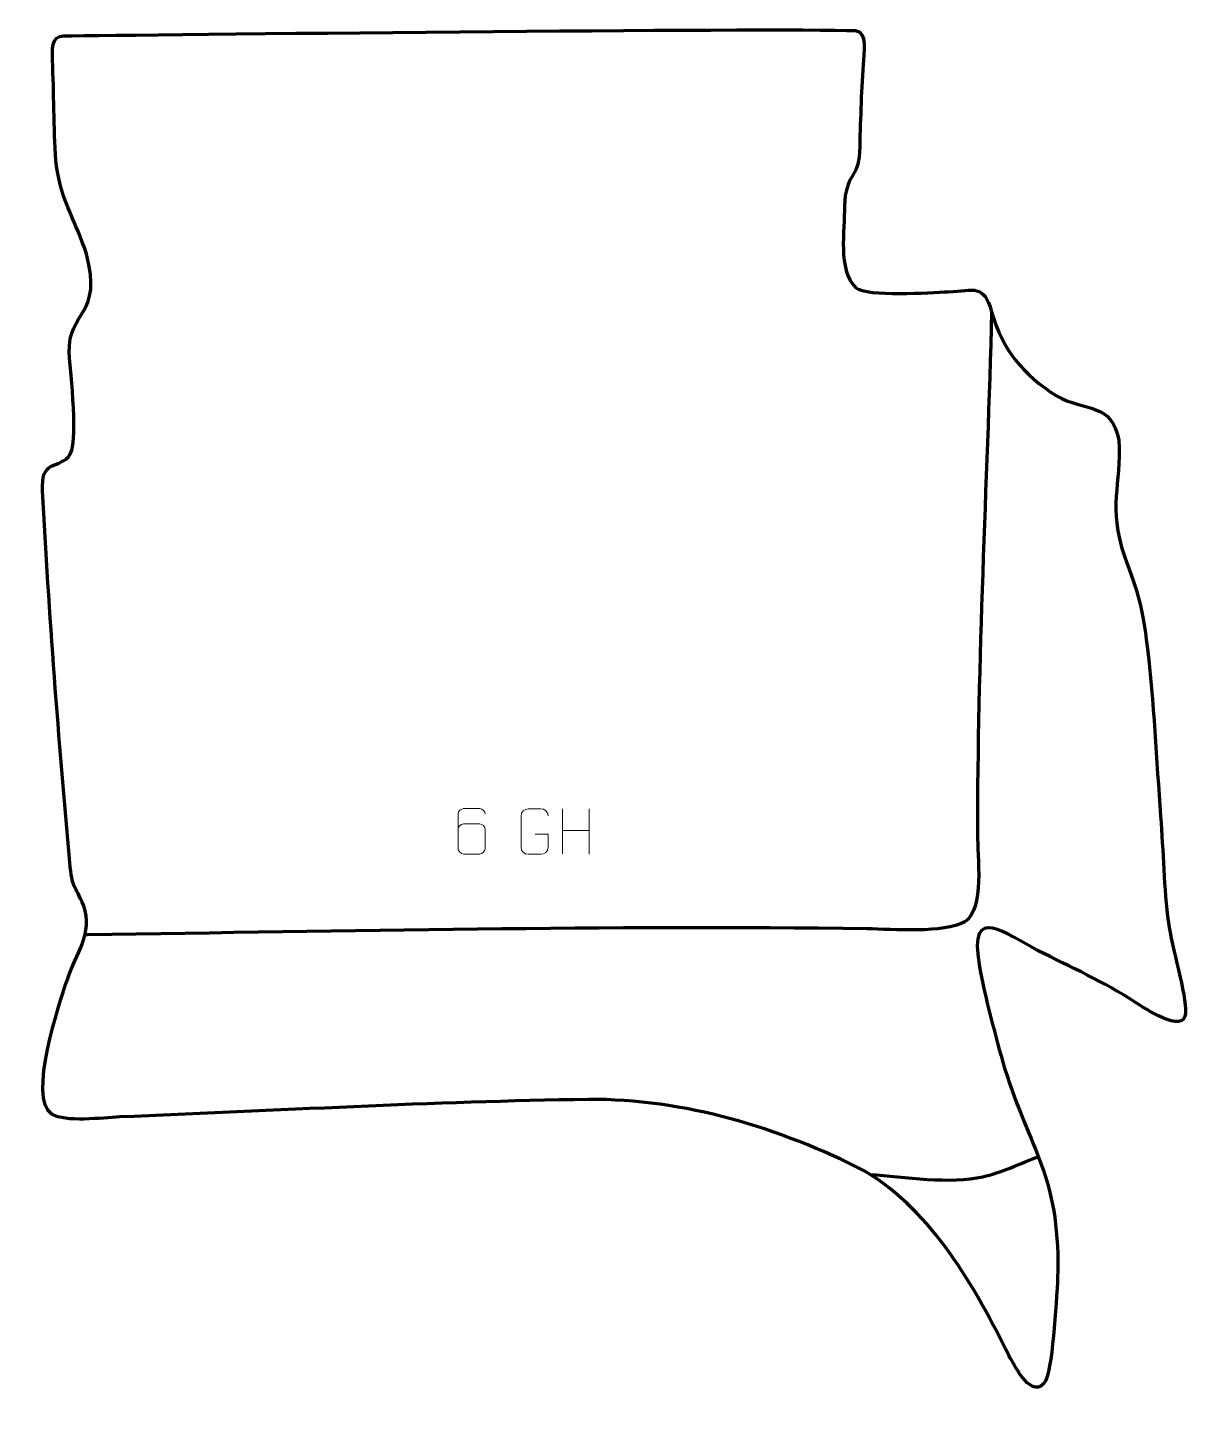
# Model space of a CAD drawing. Header units: millimetres. Extents: x -540 to 97, y 85 to 840.
import ezdxf

# ---------------------------------------------------------------- set-up
doc = ezdxf.new("R2010")
doc.units = ezdxf.units.MM
doc.header["$MEASUREMENT"] = 0
doc.layers.add('layer 2', color=7, linetype='Continuous')
doc.layers.add('layer 3', color=7, linetype='Continuous')

msp = doc.modelspace()

# ---------------------------------------------------------------- linework, layer by layer
at = {"layer": 'layer 2', "color": 142, "lineweight": 158}
for points, knots in [([(-10.2736, 684.0384), (-12.8422, 588.571), (-18.1664, 492.2466), (-18.0965, 396.9615), (-18.0965, 396.9615), (-18.0881, 385.5593), (-14.1521, 355.5964), (-25.0585, 348.9407), (-25.0585, 348.9407), (-36.5594, 342.6151), (-64.6489, 344.927), (-78.6261, 345.1323), (-78.6261, 345.1323), (-221.3791, 347.0756), (-364.1788, 343.8275), (-506.9163, 341.8576), (-506.9163, 341.8576), (-506.9163, 341.8576), (-508.4132, 341.837), (-508.4132, 341.837)], [0, 0, 0, 0, 0.16666667, 0.16666667, 0.16666667, 0.16666667, 0.33333333, 0.33333333, 0.33333333, 0.33333333, 0.5, 0.5, 0.5, 0.5, 0.66666667, 0.66666667, 0.66666667, 0.66666667, 1, 1, 1, 1]), ([(-76.9715, 210.289), (-58.4115, 208.8141), (-32.7843, 204.8973), (-15.0359, 208.9787), (-15.0359, 208.9787), (-5.7618, 211.1114), (6.218, 216.4601), (15.365, 220.0092)], [0, 0, 0, 0, 0.33333333, 0.33333333, 0.33333333, 0.33333333, 1, 1, 1, 1])]:
    msp.add_open_spline(points, degree=3, knots=knots, dxfattribs=at)
at = {"layer": 'layer 3', "color": 242, "lineweight": 158}
msp.add_open_spline([(-520.1317, 835.7045), (-526.8119, 835.6411), (-526.5577, 828.7234), (-526.0827, 818.9202), (-526.0827, 818.9202), (-525.2121, 800.9506), (-525.746, 781.5702), (-523.9844, 763.8772), (-523.9844, 763.8772), (-520.6825, 742.8434), (-513.4124, 734.4228), (-507.5971, 715.8926), (-507.5971, 715.8926), (-498.2774, 681.6494), (-517.7149, 685.1337), (-516.9981, 661.5104), (-516.9981, 661.5104), (-516.5155, 651.2198), (-511.1981, 610.5535), (-517.5018, 604.3387), (-517.5018, 604.3387), (-524.1978, 597.737), (-532.5127, 602.4724), (-531.6527, 585.8275), (-531.6527, 585.8275), (-528.1892, 518.7767), (-522.7678, 448.474), (-516.6884, 381.6822), (-516.6884, 381.6822), (-515.3114, 366.5534), (-514.028, 370.1289), (-509.0569, 357.7361), (-509.0569, 357.7361), (-503.8266, 343.0671), (-513.208, 331.3554), (-518.0285, 317.4021), (-518.0285, 317.4021), (-522.3773, 304.4605), (-539.9396, 252.193), (-526.5627, 243.4078), (-526.5627, 243.4078), (-519.2955, 238.6352), (-498.6913, 241.4653), (-489.3557, 241.8234), (-489.3557, 241.8234), (-403.6423, 245.1633), (-317.5291, 250.2774), (-231.7936, 251.4268), (-231.7936, 251.4268), (-179.2508, 251.9434), (-126.4661, 235.7222), (-79.8923, 212.1197), (-79.8923, 212.1197), (-41.9241, 189.017), (-20.0542, 149.0089), (-0.6149, 110.5506), (-0.6149, 110.5506), (2.0484, 105.2816), (12.6342, 84.9834), (19.4712, 97.1506), (19.4712, 97.1506), (23.5491, 106.6296), (25.5873, 144.4357), (26.0771, 156.9368), (26.0771, 156.9368), (26.694, 210.035), (11.241, 222.4473), (-3.126, 268.5878), (-3.126, 268.5878), (-8.2839, 286.3479), (-13.9351, 307.4745), (-17.1339, 325.602), (-17.1339, 325.602), (-23.1281, 359.5691), (-2.1862, 342.0942), (14.9794, 333.2854), (14.9794, 333.2854), (33.4888, 324.0746), (51.2251, 316.0439), (68.7032, 304.7581), (68.7032, 304.7581), (72.9452, 302.019), (95.6451, 286.7235), (96.2623, 298.8885), (96.2623, 298.8885), (96.7678, 308.8517), (88.5623, 335.7761), (86.8157, 348.5019), (86.8157, 348.5019), (84.3099, 367.4163), (84.0334, 387.8369), (82.541, 407.0912), (82.541, 407.0912), (80.1953, 437.7263), (78.8047, 469.9227), (75.1854, 500.2792), (75.1854, 500.2792), (72.4166, 521.8648), (70.3591, 529.5683), (62.6814, 549.8455), (62.6814, 549.8455), (53.3321, 577.5549), (61.0999, 588.1929), (59.5131, 613.6796), (59.5131, 613.6796), (55.9445, 634.4881), (40.8737, 629.188), (25.2945, 637.8946), (25.2945, 637.8946), (7.0013, 649.8908), (-4.2449, 662.7227), (-10.2736, 684.0384), (-10.2736, 684.0384), (-15.0453, 699.7395), (-19.1709, 695.6451), (-34.1646, 695.0781), (-34.1646, 695.0781), (-44.065, 694.7098), (-78.3034, 692.1308), (-85.0972, 697.4406), (-85.0972, 697.4406), (-94.8998, 707.2987), (-90.9854, 728.7349), (-91.0992, 742.1289), (-91.0992, 742.1289), (-90.7739, 759.7844), (-83.2971, 757.5014), (-82.8717, 771.7664), (-82.8717, 771.7664), (-82.3814, 788.2034), (-82.03, 803.5167), (-80.9066, 820.0026), (-80.9066, 820.0026), (-80.5279, 825.5596), (-78.2594, 838.2352), (-85.3087, 838.5332), (-85.3087, 838.5332), (-125.9865, 840.2531), (-478.8815, 836.0966), (-520.1317, 835.7045)], degree=3, knots=[0, 0, 0, 0, 0.02777778, 0.02777778, 0.02777778, 0.02777778, 0.05555556, 0.05555556, 0.05555556, 0.05555556, 0.08333333, 0.08333333, 0.08333333, 0.08333333, 0.11111111, 0.11111111, 0.11111111, 0.11111111, 0.13888889, 0.13888889, 0.13888889, 0.13888889, 0.16666667, 0.16666667, 0.16666667, 0.16666667, 0.19444444, 0.19444444, 0.19444444, 0.19444444, 0.22222222, 0.22222222, 0.22222222, 0.22222222, 0.25, 0.25, 0.25, 0.25, 0.27777778, 0.27777778, 0.27777778, 0.27777778, 0.30555556, 0.30555556, 0.30555556, 0.30555556, 0.33333333, 0.33333333, 0.33333333, 0.33333333, 0.36111111, 0.36111111, 0.36111111, 0.36111111, 0.38888889, 0.38888889, 0.38888889, 0.38888889, 0.41666667, 0.41666667, 0.41666667, 0.41666667, 0.44444444, 0.44444444, 0.44444444, 0.44444444, 0.47222222, 0.47222222, 0.47222222, 0.47222222, 0.5, 0.5, 0.5, 0.5, 0.52777778, 0.52777778, 0.52777778, 0.52777778, 0.55555556, 0.55555556, 0.55555556, 0.55555556, 0.58333333, 0.58333333, 0.58333333, 0.58333333, 0.61111111, 0.61111111, 0.61111111, 0.61111111, 0.63888889, 0.63888889, 0.63888889, 0.63888889, 0.66666667, 0.66666667, 0.66666667, 0.66666667, 0.69444444, 0.69444444, 0.69444444, 0.69444444, 0.72222222, 0.72222222, 0.72222222, 0.72222222, 0.75, 0.75, 0.75, 0.75, 0.77777778, 0.77777778, 0.77777778, 0.77777778, 0.80555556, 0.80555556, 0.80555556, 0.80555556, 0.83333333, 0.83333333, 0.83333333, 0.83333333, 0.86111111, 0.86111111, 0.86111111, 0.86111111, 0.88888889, 0.88888889, 0.88888889, 0.88888889, 0.91666667, 0.91666667, 0.91666667, 0.91666667, 0.94444444, 0.94444444, 0.94444444, 0.94444444, 1, 1, 1, 1], dxfattribs=at)
at = {"layer": 'layer 3', "color": 250, "lineweight": 9}
for points, knots in [([(-288.515, 408.2253), (-288.5391, 409.5648), (-289.8953, 411.218), (-291.4672, 411.1837), (-291.4672, 411.1837), (-294.452, 411.1834), (-297.4372, 411.1834), (-300.4226, 411.1837), (-300.4226, 411.1837), (-301.6417, 411.1986), (-303.3699, 409.761), (-303.3749, 408.2253), (-303.3749, 408.2253), (-303.3746, 401.8648), (-303.3746, 395.504), (-303.3749, 389.1433), (-303.3749, 389.1433), (-303.3702, 387.9804), (-301.6417, 386.2093), (-300.4226, 386.1849), (-300.4226, 386.1849), (-297.4372, 386.1852), (-294.452, 386.1852), (-291.4672, 386.1849), (-291.4672, 386.1849), (-290.1891, 386.2287), (-288.5194, 387.8432), (-288.515, 389.1433), (-288.515, 389.1433), (-288.515, 392.7266), (-288.515, 396.3097), (-288.515, 399.8924), (-288.515, 399.8924), (-288.5535, 401.3706), (-290.1362, 402.8035), (-291.4672, 402.8015), (-291.4672, 402.8015), (-294.452, 402.8018), (-297.4372, 402.8018), (-300.4226, 402.8015), (-300.4226, 402.8015), (-301.7521, 402.8065), (-303.3951, 401.2992), (-303.3534, 399.8707)], [0, 0, 0, 0, 0.08333333, 0.08333333, 0.08333333, 0.08333333, 0.16666667, 0.16666667, 0.16666667, 0.16666667, 0.25, 0.25, 0.25, 0.25, 0.33333333, 0.33333333, 0.33333333, 0.33333333, 0.41666667, 0.41666667, 0.41666667, 0.41666667, 0.5, 0.5, 0.5, 0.5, 0.58333333, 0.58333333, 0.58333333, 0.58333333, 0.66666667, 0.66666667, 0.66666667, 0.66666667, 0.75, 0.75, 0.75, 0.75, 0.83333333, 0.83333333, 0.83333333, 0.83333333, 1, 1, 1, 1]), ([(-261.1275, 397.1059), (-261.1275, 397.1059), (-253.9594, 397.1059), (-253.9594, 397.1059), (-253.9594, 397.1059), (-253.9594, 397.1059), (-253.9594, 389.9378), (-253.9594, 389.9378), (-253.9594, 389.9378), (-254.0991, 387.6144), (-255.7763, 386.1348), (-257.9241, 386.124), (-257.9241, 386.124), (-260.2559, 386.1244), (-262.5879, 386.1244), (-264.9194, 386.124), (-264.9194, 386.124), (-266.8443, 386.0186), (-268.8165, 387.9031), (-268.8053, 389.9204), (-268.8053, 389.9204), (-268.8049, 395.6905), (-268.8049, 401.4602), (-268.8053, 407.2295), (-268.8053, 407.2295), (-268.8011, 409.3676), (-267.0543, 411.0868), (-264.902, 411.0734), (-264.902, 411.0734), (-262.5763, 411.0734), (-260.2502, 411.0734), (-257.9241, 411.0734), (-257.9241, 411.0734), (-255.9774, 411.1088), (-253.986, 409.6173), (-253.9594, 407.1796)], [0, 0, 0, 0, 0.1, 0.1, 0.1, 0.1, 0.2, 0.2, 0.2, 0.2, 0.3, 0.3, 0.3, 0.3, 0.4, 0.4, 0.4, 0.4, 0.5, 0.5, 0.5, 0.5, 0.6, 0.6, 0.6, 0.6, 0.7, 0.7, 0.7, 0.7, 0.8, 0.8, 0.8, 0.8, 1, 1, 1, 1])]:
    msp.add_open_spline(points, degree=3, knots=knots, dxfattribs=at)
for points in [[(-245.9449, 411.0734), (-245.9449, 411.0734), (-245.9449, 386.2959), (-245.9449, 386.2959)], [(-231.3016, 411.0734), (-231.3016, 411.0734), (-231.3016, 386.1199), (-231.3016, 386.1199)], [(-245.9449, 399.1911), (-245.9449, 399.1911), (-231.3016, 399.1915), (-231.3016, 399.1915)]]:
    msp.add_open_spline(points, degree=3, dxfattribs=at)

doc.saveas('drawing.dxf')
